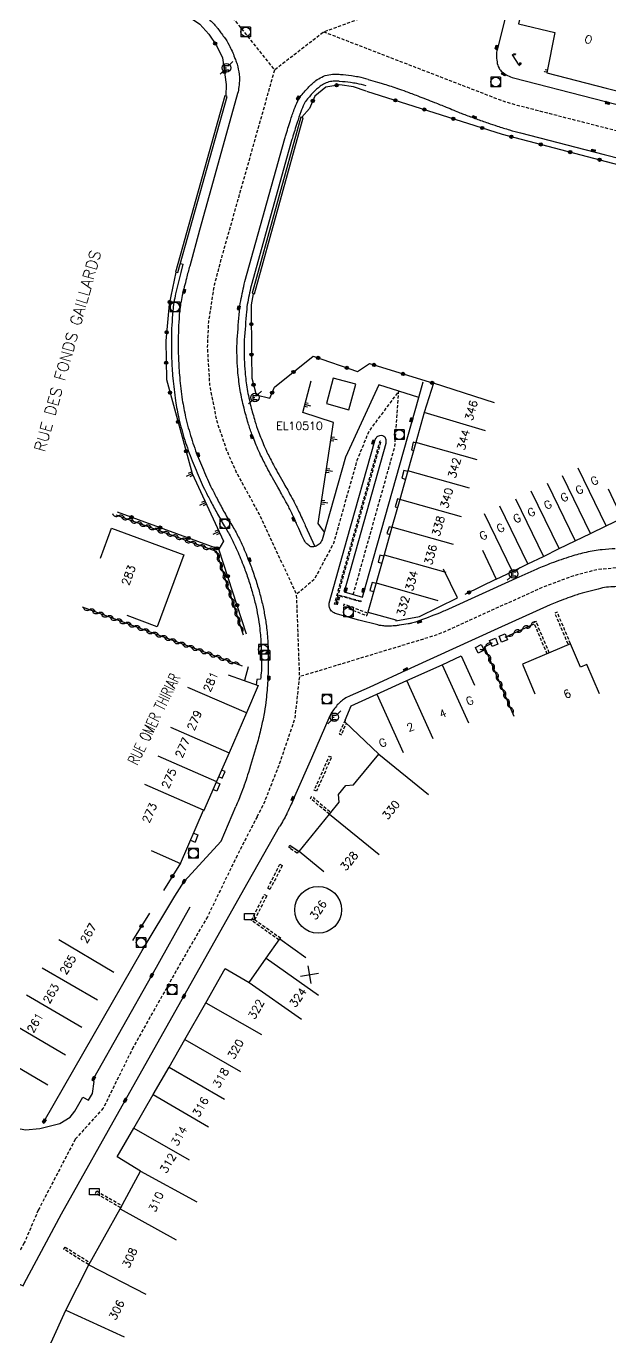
# Model space of a CAD drawing. Header units: millimetres. Extents: x 135999 to 137000, y 128000 to 129000.
# Drawn here: x 136552.4 to 136643.6, y 128272.2 to 128476.8 of the extents above; entities that cross this region are included whole.
import ezdxf
from ezdxf.enums import TextEntityAlignment as Align

# ---------------------------------------------------------------- set-up
doc = ezdxf.new("R2010")
doc.units = ezdxf.units.MM
doc.linetypes.add('DASHED', pattern=[0.75, 0.5, -0.25])
doc.layers.get('0').update_dxf_attribs({"linetype": 'CONTINUOUS'})
for name, color, linetype in [('W0001', 6, 'DASHED'), ('W0008', 7, 'CONTINUOUS'), ('W0100', 7, 'CONTINUOUS'), ('W0105', 7, 'CONTINUOUS'), ('W0112', 1, 'DASHED'), ('W0120', 7, 'CONTINUOUS'), ('W0211', 2, 'CONTINUOUS'), ('W0310', 3, 'CONTINUOUS'), ('W0322', 7, 'CONTINUOUS'), ('W0400', 7, 'CONTINUOUS'), ('W0420', 7, 'CONTINUOUS'), ('W0471', 7, 'CONTINUOUS'), ('W0984', 7, 'CONTINUOUS'), ('W0989', 7, 'CONTINUOUS'), ('W0991', 7, 'CONTINUOUS'), ('W1102', 7, 'CONTINUOUS'), ('W1471', 7, 'CONTINUOUS')]:
    doc.layers.add(name, color=color, linetype=linetype)
doc.styles.get("Standard").update_dxf_attribs({"font": 'romans.shx', "width": 0.85})

# ---------------------------------------------------------------- blocks, each defined once
blk = doc.blocks.new('T420')
for p, q in [((0.75, 0.75), (-0.75, 0.75)), ((-0.75, 0.75), (-0.75, -0.75)), ((0.75, 0.75), (0.75, -0.75)), ((0.75, -0.75), (-0.75, -0.75))]:
    blk.add_line(p, q)
blk.add_ellipse((0, 0), major_axis=(-0.53, 0.53), ratio=1, start_param=3.926991, end_param=10.210176)
blk = doc.blocks.new('T471')
for p, q in [((-0.333334, 0.333334), (-0.333334, -0.333334)), ((-0.333334, 0.333334), (0.333334, 0.333334)), ((-0.333334, 0), (0, 0)), ((0.500001, 0.500001), (1.000002, 1.000002)), ((-0.500001, -0.500001), (-1.000002, -1.000002)), ((-0.333334, -0.333334), (0.333334, -0.333334))]:
    blk.add_line(p, q)
blk.add_ellipse((0, 0), major_axis=(0.471405, 0.471405), ratio=1, start_param=5.4977871438, end_param=11.780972451)
blk = doc.blocks.new('T400')
for p, q in [((-0.15, 0.3), (0.15, 0.3)), ((-0.15, -0.25), (-0.15, 0.3)), ((-0.15, 0.15), (0.15, 0.15)), ((-0.15, 0), (0.15, 0)), ((0.15, 0.3), (0.15, -0.25)), ((-0.15, -0.15), (0.15, -0.15)), ((-0.15, -0.25), (-0.15, -0.3)), ((-0.15, -0.3), (0.15, -0.3)), ((0.15, -0.3), (0.15, -0.25))]:
    blk.add_line(p, q)
blk = doc.blocks.new('t322o')
at = {"color": 0, "linetype": 'Continuous'}
for radius in [0.25, 0.15]:
    blk.add_circle((0, 0), radius, dxfattribs=at)
blk = doc.blocks.new('t112o')
at = {"color": 0, "linetype": 'Continuous'}
for p, q in [((-0.5, 0.5), (0.5, 0.5)), ((-0.5, -0.5), (-0.5, 0.5)), ((0.5, 0.5), (0.5, -0.5)), ((0.5, -0.5), (-0.5, -0.5))]:
    blk.add_line(p, q, dxfattribs=at)
blk = doc.blocks.new('t211o')
at = {"color": 0, "linetype": 'Continuous'}
for p, q in [((-0.29, 0.5), (-0.29, 0)), ((0, 1), (0, 0)), ((0.29, 0.5), (0.29, 0))]:
    blk.add_line(p, q, dxfattribs=at)
blk = doc.blocks.new('t310o')
at = {"color": 0, "linetype": 'Continuous'}
for centre, start, end in [((-0.5, 0.38), 216.8699, 323.1304), ((0.5, -0.37), 36.8699, 143.1303)]:
    blk.add_arc(centre, 0.625, start, end, dxfattribs=at)
blk = doc.blocks.new('T1471')
at = {"color": 0, "linetype": 'Continuous', "flags": 128}
blk.add_lwpolyline([(-0.75, -0.5), (-0.75, 0.5), (0.75, 0.5), (0.75, -0.5), (-0.75, -0.5)], dxfattribs=at)
blk = doc.blocks.new('t991o')
at = {"color": 0, "linetype": 'Continuous'}
for p, q in [((-1, 1), (1, -1)), ((-1, -1), (1, 1))]:
    blk.add_line(p, q, dxfattribs=at)

msp = doc.modelspace()

# ---------------------------------------------------------------- linework, layer by layer
at = {"layer": 'W0001', "flags": 128}
for points in [[(136807.48, 128989.34), (136742.47, 128916.71), (136734.58, 128907.94), (136729.53, 128900.08), (136723.42, 128887.05), (136697.82, 128835.4), (136674.89, 128789.73), (136668.08, 128778.35), (136660.92, 128768.49), (136638.46, 128737.32), (136635.65, 128732.75), (136633.3, 128728.17), (136631.3, 128721.71), (136621.67, 128692.43), (136620.38, 128685.04), (136619.79, 128678.35), (136616.85, 128639.73), (136616.62, 128630.74), (136617.09, 128622.52), (136620.38, 128599.4), (136624.84, 128576.15), (136630.01, 128560.23), (136634.82, 128546.73), (136635.35, 128537.18), (136633.94, 128526.18), (136631.11, 128509.17), (136629.8, 128503.35), (136628.72, 128500.25), (136622.64, 128492.47), (136615.47, 128482.01), (136598.88, 128475.92), (136591.23, 128470.01), (136583.58, 128479.57), (136581, 128481.82), (136577.78, 128483.78), (136573.22, 128485.28), (136557.61, 128488.65), (136554.13, 128490.2), (136552.97, 128495.85), (136561.89, 128499.53), (136621.16, 128490.31)], [(136676, 128452.41), (136629.09, 128464.47), (136626.89, 128465.12), (136598.88, 128475.92)], [(136603.49, 128388.09), (136609.99, 128411.18), (136610.59, 128419.84), (136605.93, 128413.6), (136604.07, 128409.04), (136603, 128405.28), (136600.4, 128396.07), (136597.4, 128390.47), (136594.64, 128388.12), (136588.79, 128400.68), (136585.19, 128407.27), (136583.71, 128410.67), (136582.22, 128415.08), (136581.09, 128420.78), (136580.73, 128426.7), (136580.9, 128430.62), (136581.81, 128436.44), (136583.02, 128440.97), (136591.23, 128470.01)], [(137000, 128089.74), (136998.76, 128092.6), (136995.26, 128100.59), (136990.8, 128109.45), (136977.83, 128133.83), (136976.24, 128136.36), (136973.12, 128138.87), (136968.89, 128141.3), (136964.99, 128142.73), (136959.24, 128144.54), (136892.14, 128165.64), (136858.69, 128176.37), (136852.7, 128178.78), (136846.7, 128181.73), (136839.75, 128185.64), (136833.37, 128189.96), (136829.1, 128193.62), (136825.44, 128197.33), (136821.57, 128201.99), (136810.71, 128217.11), (136758.05, 128289.43), (136719.01, 128341.52), (136700.43, 128366.7), (136696.46, 128371.59), (136691.89, 128376.03), (136687.21, 128379.5), (136681.58, 128382.71), (136678.3, 128384.04), (136674.1, 128385.44), (136654.46, 128391.26), (136649.9, 128392.06), (136645.22, 128392.29), (136641.64, 128391.97), (136637.8, 128390.98), (136633.22, 128389.26), (136627.02, 128386.48), (136618.55, 128382.62), (136616.41, 128381.72), (136595.12, 128375.26)]]:
    msp.add_lwpolyline(points, dxfattribs=at)
at = {"layer": 'W0001', "elevation": 115.04, "flags": 128}
msp.add_lwpolyline([(136588.47, 128353.4), (136589.57, 128355.51), (136591.93, 128361.51), (136594.4, 128368.75), (136595.12, 128375.26), (136594.64, 128388.12)], dxfattribs=at)
at = {"layer": 'W0001'}
msp.add_lwpolyline([(136588.47, 128353.4), (136585.34, 128347.34), (136580.71, 128337.78), (136576.55, 128330.62), (136569.11, 128317.41), (136564.42, 128307.87), (136560.05, 128303.04), (136554.27, 128291.95), (136552.09, 128286.84), (136548.32, 128280.59), (136545.96, 128274.58), (136540.35, 128261.92), (136534.24, 128246.75), (136527.2, 128226.74), (136519.19, 128201.73), (136512.43, 128180.62), (136508.53, 128169.95), (136501.06, 128151.94)], dxfattribs=at)
at = {"layer": 'W0008', "flags": 128}
for points in [[(136634.05, 128505.39), (136625.95, 128473.15, 0.062304), (136625.86, 128472.44, 0.037145), (136625.95, 128471.24, 0.081989), (136626.26, 128470.3, 0.101512), (136626.76, 128469.68, 0.053957), (136627.61, 128469.12, 0.05523), (136628.54, 128468.77), (136641.06, 128465.54), (136666.55, 128459), (136677.08, 128456.27)], [(136580.84, 128478.03, -0.030069), (136582.02, 128476.82, -0.015023), (136582.32, 128476.46, -0.004265), (136583.31, 128475.13, -0.040138), (136584.09, 128473.89, -0.027841), (136584.95, 128471.96)], [(136584.92, 128471.95, -0.017699), (136585.22, 128471.26, -0.03396), (136585.34, 128470.89, -0.019702), (136585.66, 128469.34, -0.043607), (136585.71, 128468.62, -0.029202), (136585.62, 128467.35, -0.035745), (136585.42, 128466.33), (136581.86, 128453.57), (136579.49, 128444.96), (136577.93, 128439.37, 0.0064), (136577.43, 128437.48, 0.000067), (136577.42, 128437.44, 0.004461), (136576.77, 128434.8, 0.034056), (136576.36, 128432.26, 0.020206), (136576.14, 128427.93, 0.012659), (136576.18, 128424.96, 0.012526), (136576.37, 128421.96, 0.015323), (136576.78, 128418.51, 0.019155), (136577.3, 128415.78, 0.019329), (136578.19, 128412.52, 0.019645), (136579.31, 128409.38, 0.006533), (136580.54, 128406.43, 0.013569), (136581.2, 128405.03, 0.004467), (136582.08, 128403.3, 0.003987), (136583.1, 128401.38, 0.01237), (136584.24, 128399.39, -0.013338), (136585.3, 128397.54, -0.01813), (136586.18, 128395.74, -0.012837), (136587.28, 128393.11, -0.010925), (136588.03, 128391.03, -0.010601), (136588.71, 128388.86, -0.012443), (136589.23, 128386.89, -0.012636), (136589.64, 128384.93, -0.018378), (136589.95, 128382.87, -0.01466), (136590.16, 128380.26, -0.014129), (136590.22, 128377.53, -0.010157), (136590.16, 128375.28, -0.003029), (136590.12, 128374.61, -0.011689), (136589.88, 128371.7, -0.017631), (136589.61, 128369.78, -0.012043), (136589.16, 128367.58, -0.010204), (136588.52, 128365.01, -0.006655), (136588.39, 128364.54, -0.000733), (136587.11, 128360.31, -0.01853), (136586.03, 128357.18, -0.005712), (136585.15, 128354.98, -0.005712)], [(136644.43, 128395.24, 0.015912), (136642.39, 128395.08, 0.024446), (136639.88, 128394.67, 0.025517), (136637.53, 128394.04, 0.010916), (136634.41, 128392.96, 0.014999), (136632.19, 128392.06), (136628.87, 128390.59), (136617.82, 128385.56, -0.012828), (136616.96, 128385.2, -0.003199), (136613.45, 128383.85, -0.039979), (136612.59, 128383.6, -0.004187), (136612.08, 128383.5, 0.031646), (136610.66, 128383.28, -0.029399), (136610.05, 128383.21, -0.004816), (136608.83, 128383.14, -0.027492), (136608.62, 128383.15, -0.019022), (136607.87, 128383.23, -0.02586), (136607.32, 128383.33), (136604.34, 128384.09), (136600.64, 128385.15, -0.016829), (136600.17, 128385.43, -0.072113), (136600.07, 128385.51, -0.059548), (136599.89, 128385.78, -0.059797), (136599.78, 128386.07, -0.04309), (136599.71, 128386.53, -0.085423), (136599.73, 128386.76), (136602.53, 128396.76), (136606.85, 128412.11, -0.073168), (136606.97, 128412.4, -0.050596), (136607.25, 128412.74, -0.118552), (136607.47, 128412.89, -0.084111), (136607.84, 128412.95, -0.13786), (136608.26, 128412.83, -0.161363), (136608.49, 128412.55, -0.076943), (136608.6, 128412.08, -0.086301), (136608.56, 128411.66), (136602.05, 128388.52), (136604.92, 128387.66), (136613.72, 128418.87), (136607.46, 128420.81), (136602.3, 128409.55), (136598.62, 128396.62, -0.04671), (136598.17, 128395.97, -0.093351), (136597.87, 128395.72, -0.114843), (136597.14, 128395.52, -0.164178), (136596.63, 128395.67, -0.05849), (136596.13, 128396.12, -0.073781), (136595.84, 128396.56), (136595.48, 128397.33), (136595, 128398.38, -0.003755), (136594.6, 128399.24, 0.003059), (136594.12, 128400.31, 0.006501), (136593.68, 128401.22, 0.007858), (136593.3, 128401.97, 0.003395), (136592.98, 128402.57, 0.001634), (136592.28, 128403.82, 0.00228), (136591.71, 128404.84, -0.001595), (136590.88, 128406.3, -0.00619), (136590.16, 128407.61, -0.004325), (136589.18, 128409.51, -0.017688), (136588.58, 128410.81, -0.010175), (136587.66, 128413.12, -0.015854), (136587.07, 128414.85, -0.011849), (136586.42, 128417.21, -0.019612), (136585.83, 128419.97, -0.020095), (136585.48, 128422.69, -0.013016), (136585.35, 128424.8, -0.012832), (136585.32, 128426.95, -0.013779), (136585.36, 128427.92, -0.003042), (136585.7, 128432.33, -0.02504), (136585.91, 128433.93, -0.013085), (136586.55, 128436.95), (136592.8, 128459.27, -0.006863), (136592.91, 128459.67, -0.001118), (136593.67, 128462.1, -0.01358), (136594.27, 128463.85, -0.017753), (136594.81, 128465.15, -0.059432), (136595.21, 128465.81, -0.024272), (136596.43, 128467.23, -0.036411), (136597.65, 128468.33, -0.05587), (136598.56, 128468.89, -0.059187), (136599.68, 128469.26, -0.060905), (136600.83, 128469.36, -0.014719), (136601.47, 128469.31, -0.005508), (136603.2, 128469.12, -0.02078), (136604.26, 128468.95, -0.013896), (136605.81, 128468.58)], [(136605.82, 128468.51, -0.005005), (136607.3, 128468.11, -0.00997), (136608.03, 128467.89, -0.000433), (136610.24, 128467.17, -0.006345), (136610.39, 128467.12, -0.003736), (136611.7, 128466.65, -0.002638), (136613.56, 128465.95, -0.001852), (136616.16, 128464.94, -0.00257), (136618.02, 128464.2, -0.005341), (136619.19, 128463.72, 0.006477), (136620.16, 128463.32, 0.005199), (136620.93, 128463.02, 0.002243), (136622.72, 128462.36, 0.003944), (136624.52, 128461.72, 0.004941), (136625.97, 128461.24, 0.007242), (136627.91, 128460.64, 0.008204), (136629.63, 128460.17), (136642.69, 128456.82), (136674.91, 128448.55)], [(136605.53, 128467.51, 0.013896), (136604.03, 128467.87, 0.02078), (136603.06, 128468.03, 0.005508), (136601.36, 128468.21, 0.014719), (136600.78, 128468.25, 0.060905), (136599.91, 128468.18, 0.059187), (136599.03, 128467.89, 0.05587), (136598.33, 128467.46, 0.036411), (136597.23, 128466.47, 0.024272), (136596.07, 128465.13, 0.059432), (136595.81, 128464.7, 0.017753), (136595.3, 128463.46, 0.01358), (136594.72, 128461.78, 0.001118), (136593.97, 128459.35, 0.006885), (136593.86, 128458.97), (136587.62, 128436.67, 0.012993), (136587, 128433.73, 0.02504), (136586.8, 128432.24, 0.003042), (136586.47, 128427.85, 0.013779), (136586.43, 128426.93, 0.012832), (136586.45, 128424.85, 0.013016), (136586.58, 128422.79, 0.020095), (136586.92, 128420.15, 0.019612), (136587.49, 128417.48, 0.011849), (136588.13, 128415.17, 0.015854), (136588.69, 128413.51, 0.010175), (136589.59, 128411.24, 0.017688), (136590.16, 128410.01, 0.004325), (136591.14, 128408.13, 0.00619), (136591.84, 128406.84, 0.001595), (136592.67, 128405.39, -0.00228), (136593.25, 128404.36, -0.001634), (136593.94, 128403.1, -0.003395), (136594.28, 128402.49, -0.007858), (136594.67, 128401.71, -0.006501), (136595.12, 128400.77, -0.003059), (136595.61, 128399.69, 0.003755), (136596, 128398.84), (136597.5, 128395.58)], [(136576.48, 128439.8), (136576.88, 128439.69), (136576.54, 128438.35, 0.005853), (136575.73, 128435.04, 0.034056), (136575.3, 128432.36, 0.020206), (136575.07, 128427.95, 0.012659), (136575.11, 128424.92, 0.012526), (136575.3, 128421.87, 0.015323), (136575.72, 128418.35, 0.019155), (136576.26, 128415.54, 0.019329), (136577.17, 128412.2, 0.019645), (136578.32, 128408.98, 0.006533), (136579.56, 128406, 0.013569), (136580.24, 128404.55, 0.004467), (136581.13, 128402.8, 0.003987), (136582.16, 128400.87, 0.01237), (136583.33, 128398.83, -0.013338), (136584.36, 128397.04, -0.01813), (136585.21, 128395.3, -0.012837), (136586.28, 128392.73, -0.010925), (136587.02, 128390.69, -0.010601), (136587.68, 128388.56, -0.012443), (136588.19, 128386.65, -0.012636), (136588.59, 128384.74, -0.018378), (136588.88, 128382.75, -0.01466), (136589.09, 128380.2, -0.014129), (136589.15, 128377.54, -0.04205), (136588.99, 128374.85), (136588.43, 128374.83), (136588.34, 128373.96)], [(136646.01, 128389.34, 0.017658), (136643.38, 128389.25, 0.042645), (136642.14, 128389.04, 0.00477), (136638.87, 128388.18, 0.018878), (136638.06, 128387.92, 0.005617), (136635.3, 128386.91, 0.014609), (136634.26, 128386.47), (136626.06, 128382.77), (136612.48, 128376.58), (136605.97, 128373.59), (136603, 128372.27, 0.03422), (136602.14, 128371.81, 0.039837), (136601.47, 128371.31, 0.034962), (136601, 128370.84, 0.024192), (136600.42, 128370.09, 0.009585), (136599.91, 128369.35, 0.042756), (136599.81, 128369.17), (136596.95, 128362.55), (136594.33, 128356.53, -0.005249), (136593.8, 128355.34, -0.00463), (136593.17, 128354, -0.00951), (136593.1, 128353.85, -0.036619), (136591.95, 128351.86, -0.000418)]]:
    msp.add_lwpolyline(points, format="xyb", dxfattribs=at)
for points in [[(136629.39, 128470.74), (136628.38, 128472.37)], [(136613.72, 128418.87), (136614.43, 128421.32)], [(136613.22, 128411.75), (136612.85, 128411.86), (136612.58, 128410.68), (136612.9, 128410.59)], [(136611.99, 128407.3), (136611.4, 128407.47), (136611.08, 128406.27), (136611.65, 128406.11)], [(136610.75, 128402.91), (136610.41, 128403.01), (136610.04, 128401.77), (136610.4, 128401.67)], [(136609.5, 128398.53), (136609.09, 128398.64), (136608.76, 128397.61), (136609.21, 128397.48)], [(136608.25, 128394.06), (136607.65, 128394.22), (136607.38, 128393.16), (136607.95, 128393)], [(136607.06, 128389.81), (136606.44, 128389.98), (136606.09, 128388.72), (136606.7, 128388.54)], [(136582.46, 128359.66), (136583.03, 128359.41), (136583.48, 128360.43), (136582.91, 128360.68)], [(136582.07, 128358.78), (136582.66, 128358.52), (136582.15, 128357.38), (136581.57, 128357.63)]]:
    msp.add_lwpolyline(points, dxfattribs=at)
at = {"layer": 'W0008'}
for points in [[(136555.21, 128305.86), (136570.49, 128332.51), (136575.59, 128340.98), (136577.06, 128343.3), (136582.84, 128349.55), (136585.15, 128354.98)], [(136490.32, 128118.91), (136510.32, 128166.09), (136515.92, 128181.46), (136527.37, 128217.82), (136530.9, 128228.4), (136536.24, 128243.54), (136545.1, 128265.57), (136550.54, 128277.39), (136550.3, 128277.52), (136550.48, 128279.49), (136550.98, 128280.55), (136551.92, 128280.12), (136552.09, 128280.49), (136557.9, 128291.39), (136567.85, 128309.1), (136577.01, 128325.35), (136587.07, 128343.23), (136591.95, 128351.86)], [(136546.76, 128306.26), (136549.82, 128304.97), (136552.26, 128304.48), (136554.54, 128304.72), (136557.64, 128305.5), (136559.24, 128306.46), (136560.01, 128307.42), (136561.23, 128309.62), (136562.13, 128309.14), (136562.73, 128310.16), (136562.99, 128312.05), (136562.73, 128312.21), (136562.94, 128312.55), (136572, 128328.62), (136577.99, 128339.32)]]:
    msp.add_lwpolyline(points, dxfattribs=at)
at = {"layer": 'W0100'}
msp.add_line((136583.47, 128329.71), (136587.23, 128327.53), dxfattribs=at)
at = {"layer": 'W0100', "flags": 128}
for points in [[(136637.57, 128490.87), (136632.7, 128491.98), (136631.02, 128484.65), (136629.33, 128477.22), (136634.99, 128475.84), (136633.72, 128469.53), (136643.01, 128467.13), (136664.33, 128461.74), (136669.72, 128460.39), (136675.86, 128458.84), (136677.08, 128463.68)], [(136625.56, 128418.03), (136616.03, 128421.07), (136614.58, 128416.53), (136613.24, 128411.83), (136612.02, 128407.41), (136610.76, 128402.95), (136609.52, 128398.6), (136608.31, 128394.29), (136607.09, 128389.9), (136605.79, 128385.31), (136610.13, 128384.11), (136610.16, 128383.98), (136613.85, 128384.68), (136613.85, 128384.68), (136619.78, 128387.56), (136617.59, 128392.06)], [(136623.67, 128394.99), (136625.84, 128390.51), (136628.36, 128391.7), (136630.77, 128392.87), (136633.2, 128394.05), (136635.67, 128395.25), (136638.16, 128396.45), (136640.56, 128397.63), (136643, 128398.81), (136645.51, 128400.02), (136643.35, 128404.53)], [(136563.99, 128393.78), (136565.72, 128398.47), (136577.02, 128394.31), (136572.87, 128383.06), (136568.18, 128384.79)], [(136641.94, 128372.56), (136639.99, 128377.16), (136638.99, 128376.74), (136637.43, 128380.4), (136637.43, 128380.4), (136629.91, 128377.2), (136631.86, 128372.6)], [(136598.9, 128344.8), (136595.02, 128347.95), (136599.76, 128353.78), (136601.3, 128355.66), (136601.2, 128356.88), (136602.35, 128358.27), (136603.53, 128358.38), (136603.99, 128358.93), (136607.47, 128363.15), (136602.19, 128368.19), (136602.29, 128368.41), (136602.21, 128368.48), (136603.18, 128370.71), (136603.18, 128370.71), (136607.17, 128372.54), (136611.87, 128374.65), (136617.36, 128377.13), (136620.35, 128378.5), (136622.42, 128373.94)], [(136583.93, 128375.57), (136588.64, 128373.86), (136586.8, 128369.6), (136584.1, 128363.37), (136582.12, 128358.89), (136580.09, 128354.26), (136580.04, 128354.28)]]:
    msp.add_lwpolyline(points, dxfattribs=at)
msp.add_lwpolyline([(136600.37, 128421.88), (136599.3, 128417.89), (136602.8, 128416.95), (136603.88, 128420.94)], close=True, dxfattribs=at)
at = {"layer": 'W0100'}
for points in [[(136571.9, 128348.11), (136576.48, 128346.11), (136580.11, 128354.43)], [(136587.23, 128327.53), (136589.89, 128331.3), (136592.03, 128334.3), (136596.1, 128331.39)], [(136557.77, 128263.48), (136553.36, 128265.83), (136556.28, 128271.3), (136558.57, 128276.34), (136562.18, 128283.4), (136567.07, 128292.18), (136570.23, 128298.03), (136566.6, 128300.27), (136569.18, 128304.78), (136572.23, 128310.01), (136574.71, 128314.31), (136577.2, 128318.61), (136580.44, 128324.32), (136583.47, 128329.71)]]:
    msp.add_lwpolyline(points, dxfattribs=at)
at = {"layer": 'W0105'}
for p, q in [((136578.06, 128349.73), (136578.8, 128349.41)), ((136578.55, 128350.85), (136579.21, 128350.56)), ((136579.21, 128350.56), (136578.8, 128349.41))]:
    msp.add_line(p, q, dxfattribs=at)
at = {"layer": 'W0112'}
for p, q in [((136593.41, 128348.66), (136593.6, 128348.94)), ((136593.6, 128348.94), (136594.94, 128348.01)), ((136590.12, 128342.22), (136592.04, 128345.96)), ((136592.04, 128345.96), (136592.4, 128345.77)), ((136587.58, 128337.2), (136589.61, 128341.23)), ((136591.89, 128334.14), (136587.58, 128337.2)), ((136563.21, 128294.6), (136563.41, 128294.95)), ((136567.15, 128292.33), (136563.21, 128294.6)), ((136558.25, 128285.86), (136558.47, 128286.2)), ((136562.11, 128283.45), (136558.25, 128285.86))]:
    msp.add_line(p, q, dxfattribs=at)
at = {"layer": 'W0112', "flags": 128}
for points in [[(136628.79, 128472.29), (136628.38, 128472.37), (136628.43, 128472.6), (136628.83, 128472.52)], [(136629.5, 128471.12), (136629.39, 128470.74), (136629.62, 128470.67), (136629.73, 128471.05)], [(136604.7, 128387.08), (136604.68, 128386.95), (136601.37, 128387.84), (136600.95, 128386.46), (136600.56, 128386.58), (136603.64, 128397.62), (136607.68, 128412.11), (136607.82, 128412.08), (136603.77, 128397.59), (136600.73, 128386.67), (136600.86, 128386.63), (136601.27, 128388.01)], [(136605.75, 128385.16), (136602.04, 128386.58), (136601.9, 128386.21), (136605.61, 128384.8)], [(136597.74, 128357.37), (136597.4, 128357.52), (136599.76, 128362.87), (136600.1, 128362.72)]]:
    msp.add_lwpolyline(points, close=True, dxfattribs=at)
for points in [[(136633.74, 128469.63), (136633.38, 128469.7), (136633.46, 128470.09), (136633.82, 128470.02)], [(136637.44, 128380.4), (136635.34, 128385.35), (136634.97, 128385.19), (136637.07, 128380.25)], [(136634.11, 128378.99), (136632.05, 128383.86), (136631.68, 128383.7), (136633.74, 128378.83)], [(136602.21, 128368.48), (136601.28, 128366.33), (136601.63, 128366.18), (136602.41, 128367.98)], [(136599.76, 128353.78), (136596.83, 128356.22), (136596.97, 128356.57), (136597.32, 128356.42), (136597.28, 128356.33), (136600, 128354.07)]]:
    msp.add_lwpolyline(points, dxfattribs=at)
at = {"layer": 'W0112'}
for points in [[(136593.7, 128348.38), (136593.74, 128348.43), (136593.41, 128348.66)], [(136594.94, 128348.01), (136594.71, 128347.68), (136593.7, 128348.38)], [(136592.4, 128345.77), (136590.47, 128342.04), (136590.12, 128342.22)], [(136589.61, 128341.23), (136589.97, 128341.04), (136588.09, 128337.33)], [(136588.09, 128337.33), (136592.12, 128334.47), (136591.89, 128334.14)], [(136563.41, 128294.95), (136567.35, 128292.67), (136567.15, 128292.33)], [(136558.47, 128286.2), (136562.32, 128283.78), (136562.11, 128283.45)]]:
    msp.add_lwpolyline(points, dxfattribs=at)
at = {"layer": 'W0120', "flags": 128}
for points in [[(136575.7, 128438.44), (136576.08, 128438.35), (136583.77, 128465.86), (136583.4, 128465.97)], [(136595.65, 128462.52), (136595.29, 128462.62), (136587.67, 128435.13), (136588.04, 128435.02)]]:
    msp.add_lwpolyline(points, close=True, dxfattribs=at)
at = {"layer": 'W0211', "flags": 128}
for points in [[(136598.99, 128397.84), (136598.03, 128399.16), (136600.39, 128414.96), (136595.59, 128416.52), (136596.89, 128421.45)], [(136578.32, 128406.99), (136583.21, 128396.4), (136582.51, 128395.19)]]:
    msp.add_lwpolyline(points, dxfattribs=at)
at = {"layer": 'W0310', "flags": 128}
for points in [[(136586.32, 128381.75), (136582.11, 128394.8), (136566.47, 128400.5)], [(136586.19, 128376.9), (136561.16, 128386.12)], [(136627.21, 128381.44), (136631.74, 128383.53)], [(136628.63, 128369.06), (136624.01, 128379.93), (136625.23, 128380.55)]]:
    msp.add_lwpolyline(points, dxfattribs=at)
at = {"layer": 'W0322'}
for p, q in [((136576.5, 128346.12), (136573.84, 128341.86)), ((136571.65, 128338.34), (136569.02, 128334.09))]:
    msp.add_line(p, q, dxfattribs=at)
at = {"layer": 'W0322', "flags": 128}
for points in [[(136546.9, 128486.3), (136571.67, 128480.88), (136575.83, 128479.63), (136579.54, 128477.14), (136580.92, 128475.57), (136582.13, 128473.81), (136583.06, 128471.87), (136583.62, 128467.75), (136583.57, 128465.97)], [(136605.51, 128466.7), (136603.52, 128467.35), (136601.4, 128467.7), (136599.21, 128467.32), (136597.46, 128465.89), (136596.65, 128463.98), (136595.43, 128462.64)], [(136605.54, 128466.7), (136626.74, 128459.95), (136649.16, 128454.09), (136674.82, 128447.7)], [(136575.78, 128438.41), (136574.73, 128433.42), (136574.22, 128427.72), (136574.29, 128421.64), (136578.32, 128406.99)], [(136587.83, 128435.03), (136587.83, 128435.03), (136587.55, 128433.33), (136587.59, 128425.39), (136587.64, 128421.88), (136588.33, 128419.26), (136590.44, 128418.74), (136591.18, 128420.48), (136597.25, 128425.3), (136604.16, 128422.9), (136606.02, 128424.15), (136616.03, 128421.07)], [(136586.8, 128381.9), (136582.51, 128395.19), (136566.64, 128400.97)], [(136625.84, 128390.51), (136620.92, 128388.09)], [(136587.08, 128376.81), (136586.48, 128374.65)], [(136593.88, 128348.73), (136595.02, 128347.95)]]:
    msp.add_lwpolyline(points, dxfattribs=at)
at = {"layer": 'W1102'}
for p, q in [((136580.11, 128354.43), (136570.93, 128358.43)), ((136566.1, 128329.06), (136557.51, 128334.17)), ((136589.89, 128331.3), (136598.06, 128325.54)), ((136563.53, 128324.74), (136554.89, 128329.76)), ((136587.23, 128327.53), (136595.41, 128321.77)), ((136561.07, 128320.49), (136552.43, 128325.53)), ((136580.44, 128324.32), (136589.14, 128319.38)), ((136558.53, 128316.15), (136549.92, 128321.23)), ((136577.2, 128318.61), (136585.86, 128313.61)), ((136555.77, 128311.47), (136547.16, 128316.54)), ((136574.71, 128314.31), (136583.36, 128309.29)), ((136572.23, 128310.01), (136580.87, 128304.98)), ((136569.18, 128304.78), (136577.86, 128299.82)), ((136570.23, 128298.03), (136579.03, 128293.28)), ((136567.07, 128292.18), (136575.8, 128287.31)), ((136562.18, 128283.4), (136571.09, 128278.85)), ((136558.57, 128276.34), (136567.67, 128272.2))]:
    msp.add_line(p, q, dxfattribs=at)
at = {"layer": 'W1102', "flags": 128}
for points in [[(136624.15, 128413.64), (136614.58, 128416.53)], [(136622.87, 128409.13), (136613.24, 128411.83)], [(136621.65, 128404.72), (136612.02, 128407.41)], [(136643, 128398.81), (136638.64, 128407.81)], [(136633.79, 128405.45), (136638.16, 128396.45)], [(136640.56, 128397.63), (136636.17, 128406.61)], [(136620.38, 128400.22), (136610.76, 128402.95)], [(136628.83, 128403.04), (136633.2, 128394.05)], [(136635.67, 128395.25), (136631.3, 128404.25)], [(136630.77, 128392.87), (136626.41, 128401.87)], [(136628.36, 128391.7), (136624.01, 128400.7)], [(136619.15, 128395.88), (136609.52, 128398.6)], [(136608.31, 128394.29), (136617.94, 128391.59)], [(136607.09, 128389.9), (136616.68, 128387.18)], [(136617.36, 128377.13), (136621.49, 128368.03)], [(136615.98, 128365.54), (136611.87, 128374.65)], [(136586.8, 128369.6), (136577.62, 128373.57)], [(136607.17, 128372.54), (136611.3, 128363.43)], [(136574.93, 128367.38), (136584.1, 128363.37)], [(136572.97, 128362.91), (136582.12, 128358.89)], [(136607.47, 128363.15), (136615.23, 128356.85)], [(136599.76, 128353.78), (136607.52, 128347.48)]]:
    msp.add_lwpolyline(points, dxfattribs=at)
at = {"layer": 'W1102'}
msp.add_circle((136598.01, 128338.85), 3.65, dxfattribs=at)

# ---------------------------------------------------------------- block references
at = {"layer": 'W0112'}
for p, rotation in [((136625.45, 128380.63), 202.0093378047757), ((136626.94, 128381.29), 202.1543120353698), ((136623.26, 128379.61), 205.9061836404597)]:
    msp.add_blockref('t112o', p, dxfattribs=dict(at, rotation=rotation))
at = {"layer": 'W0211'}
for p, rotation in [((136595.91, 128417.74), 255.243977782242), ((136600.01, 128412.38), 261.4741702983577), ((136578.32, 128406.99), 114.7568567240443), ((136599.27, 128407.43), 261.4741702984325), ((136580.41, 128402.45), 114.7568567245099), ((136598.52, 128402.49), 261.4741702984484), ((136582.51, 128397.91), 114.7568567240051)]:
    msp.add_blockref('t211o', p, dxfattribs=dict(at, rotation=rotation))
at = {"layer": 'W0310'}
for p, rotation in [((136566.81, 128400.38), 159.9880889136366), ((136568.22, 128399.86), 159.9880889136366), ((136569.63, 128399.35), 159.9880889136366), ((136571.04, 128398.84), 159.9880889136366), ((136572.45, 128398.32), 159.9880889136366), ((136573.86, 128397.81), 159.9880889136366), ((136575.27, 128397.3), 159.9880889136366), ((136576.68, 128396.78), 159.9880889136366), ((136578.09, 128396.27), 159.9880889136366), ((136579.5, 128395.76), 159.9880889136366), ((136580.91, 128395.24), 159.9880889136366), ((136582.18, 128394.59), 107.8924919405496), ((136582.64, 128393.17), 107.8924919405496), ((136583.1, 128391.74), 107.8924919405496), ((136583.56, 128390.31), 107.8924919405496), ((136584.02, 128388.88), 107.8924919405496), ((136584.48, 128387.46), 107.8924919405496), ((136584.94, 128386.03), 107.8924919405496), ((136562.26, 128385.72), 159.7568007593291), ((136563.67, 128385.2), 159.7568007593291), ((136565.08, 128384.68), 159.7568007593291), ((136566.48, 128384.16), 159.7568007593291), ((136585.4, 128384.6), 107.8924919405496), ((136567.89, 128383.64), 159.7568007593291), ((136569.3, 128383.12), 159.7568007593291), ((136570.71, 128382.6), 159.7568007593291), ((136572.11, 128382.09), 159.7568007593291), ((136585.86, 128383.17), 107.8924919405496), ((136628.57, 128382.07), 24.85296382730468), ((136629.93, 128382.7), 24.85296382730468), ((136631.29, 128383.33), 24.85296382730468), ((136573.52, 128381.57), 159.7568007593291), ((136574.93, 128381.05), 159.7568007593291), ((136576.34, 128380.53), 159.7568007593291), ((136577.74, 128380.01), 159.7568007593291), ((136624.18, 128380.01), 27.01465385985094), ((136579.15, 128379.49), 159.7568007593291), ((136580.56, 128378.97), 159.7568007593291), ((136581.96, 128378.45), 159.7568007593291), ((136583.37, 128377.93), 159.7568007593291), ((136624.52, 128378.72), 113.0061346077837), ((136625.11, 128377.34), 113.0061346077837), ((136584.78, 128377.41), 159.7568007593291), ((136625.7, 128375.96), 113.0061346077837), ((136626.28, 128374.58), 113.0061346077837), ((136626.87, 128373.2), 113.0061346077837), ((136627.45, 128371.82), 113.0061346077837), ((136628.04, 128370.44), 113.0061346077837)]:
    msp.add_blockref('t310o', p, dxfattribs=dict(at, rotation=rotation))
at = {"layer": 'W0322'}
for p, rotation in [((136581.91, 128474.13), 304.7441460214204), ((136583.36, 128469.68), 277.7804492760755), ((136600.89, 128467.61), 189.7972738659099), ((136597.16, 128465.17), 247.0821023546907), ((136610.07, 128465.26), 342.3302322172705), ((136614.59, 128463.82), 342.3302322172705), ((136619.12, 128462.38), 342.3302322172705), ((136623.65, 128460.93), 342.3302322172705), ((136628.19, 128459.57), 345.3589482377096), ((136632.79, 128458.37), 345.3589482377096), ((136637.39, 128457.17), 345.3589482377096), ((136641.98, 128455.97), 345.3589482377096), ((136574.8, 128433.76), 258.2030756933045), ((136587.56, 128430.3), 270.3195010515067), ((136574.34, 128429.04), 264.8468708439127), ((136587.59, 128425.55), 270.3195010515067), ((136574.26, 128424.29), 270.690367772501), ((136598, 128425.04), 340.8528405900956), ((136602.49, 128423.48), 340.8528405900956), ((136606.73, 128423.94), 342.8800549984473), ((136594.16, 128422.84), 38.48788099406579), ((136611.27, 128422.54), 342.8800549984473), ((136615.81, 128421.14), 342.8800549984473), ((136574.85, 128419.62), 285.3702379474111), ((136587.91, 128420.84), 284.7894919948359), ((136590.81, 128419.61), 66.76376920656513), ((136576.11, 128415.04), 285.3702379474111), ((136577.37, 128410.46), 285.3702379474111), ((136568.85, 128400.16), 159.988088913645), ((136573.31, 128398.54), 159.988088913645), ((136577.78, 128396.91), 159.988088913645), ((136582.24, 128395.29), 159.988088913645), ((136583.88, 128390.94), 107.8924919403844), ((136621.58, 128388.41), 206.2902248478131), ((136585.34, 128386.42), 107.8924919403844), ((136575.24, 128344.1), 238.0333903628171), ((136570.4, 128336.32), 238.2294364479181)]:
    msp.add_blockref('t322o', p, dxfattribs=dict(at, rotation=rotation))
at = {"layer": 'W0400'}
for p, rotation in [((136625.89, 128473.54), 345.8915260413178), ((136626.94, 128469.36), 234.4125393534677), ((136594.9, 128465.62), 330.3727170904972), ((136643.2, 128464.84), 255.4502558025552), ((136622.41, 128462.64), 69.96276183972162), ((136641.02, 128457.41), 76.17602183971196), ((136577.08, 128435.46), 347.95317542933), ((136585.61, 128432.85), 351.3299455737542), ((136612.57, 128415.34), 164.0717231357967), ((136587.64, 128412.75), 199.6740113175497), ((136606.61, 128411.84), 164.2822098980723), ((136579.26, 128409.92), 21.08248700673236), ((136594.17, 128399.83), 204.3938847247975), ((136587.28, 128393.51), 21.43186916541175), ((136602.29, 128388.83), 344.289735641239), ((136605.07, 128388.74), 344.2501681307474), ((136613.83, 128383.83), 290.761980401978), ((136611.69, 128376.38), 114.5454182421593), ((136590.3, 128375.07), 357.2145846306038), ((136594.03, 128356.2), 155.9199045577534), ((136577.06, 128343.3), 327.6483114421), ((136572, 128328.62), 330.5741702639112), ((136577.01, 128325.35), 150.5861170311974), ((136562.94, 128312.55), 328.597386788313), ((136567.85, 128309.1), 150.6776216910828), ((136555.21, 128305.86), 330.1795011779549)]:
    msp.add_blockref('T400', p, dxfattribs=dict(at, rotation=rotation))
at = {"layer": 'W0420'}
for p in [(136586.69, 128475.94), (136625.75, 128468.12), (136575.62, 128432.98), (136610.69, 128413.05), (136583.4, 128399.13), (136602.71, 128385.34), (136589.41, 128379.51), (136589.72, 128378.6), (136599.36, 128371.75), (136578.51, 128347.68), (136570.34, 128333.74), (136575.19, 128326.37)]:
    msp.add_blockref('T420', p, dxfattribs=at)
at = {"layer": 'W0471'}
for p in [(136583.69, 128470.34), (136588.13, 128418.85), (136628.53, 128391.32), (136600.53, 128368.92)]:
    msp.add_blockref('T471', p, dxfattribs=at)
at = {"layer": 'W0991', "rotation": 54.45143580131547}
msp.add_blockref('t991o', (136596.66, 128328.73), dxfattribs=at)
at = {"layer": 'W1471'}
for p in [(136587.24, 128337.78), (136563.04, 128294.83)]:
    msp.add_blockref('T1471', p, dxfattribs=at)

# ---------------------------------------------------------------- texts
at = {"layer": 'W0984'}
msp.add_text('EL10510', height=1.25, dxfattribs=at).set_placement((136595.09, 128414.43), align=Align.MIDDLE)
at = {"layer": 'W0989'}
msp.add_text('RUE DES FONDS GAILLARDS', height=1.75, rotation=74.2152, dxfattribs=at).set_placement((136558.86, 128426.12), align=Align.MIDDLE)
at = {"layer": 'W0989', "width": 0.7}
msp.add_text('RUE OMER THIRIAR', height=1.75, rotation=63.9906, dxfattribs=at).set_placement((136572.34, 128368.64, 115.04), align=Align.MIDDLE)
at = {"layer": 'W0991'}
for s, height, rotation, p in [('O', 1.25, 345.6009, (136640.24, 128474.77)), ('346', 1.25, 74.4414, (136621.92, 128416.84)), ('344', 1.25, 74.4414, (136620.71, 128412.24)), ('342', 1.25, 74.4414, (136619.29, 128407.87)), ('G', 1.25, 25.8132, (136638.82, 128404.46)), ('G', 1.25, 25.8132, (136641.17, 128405.86)), ('340', 1.25, 74.4414, (136618.08, 128403.16)), ('G', 1.25, 25.8132, (136636.47, 128403.28)), ('G', 1.25, 25.8132, (136631.31, 128400.94)), ('G', 1.25, 25.8132, (136633.89, 128402.11)), ('338', 1.25, 74.4414, (136616.77, 128398.78)), ('G', 1.25, 25.8132, (136626.5, 128398.48)), ('G', 1.25, 25.8132, (136629.08, 128400)), ('G', 1.25, 25.8132, (136623.8, 128397.3)), ('336', 1.25, 74.4414, (136615.57, 128394.3)), ('283', 1.25, 69.7568, (136568.38, 128391.11)), ('334', 1.25, 74.4414, (136612.61, 128390.25)), ('332', 1.25, 74.4414, (136611.28, 128386.3)), ('281', 1.25, 66.302, (136581.2, 128374.47)), ('6', 1.25, 23.0061, (136636.91, 128372.57)), ('4', 1.25, 23.0061, (136617.47, 128369.51)), ('G', 1.25, 23.0061, (136621.69, 128371.5)), ('279', 1.25, 66.302, (136578.68, 128368.45)), ('2', 1.25, 23.0061, (136612.42, 128367.4)), ('277', 1.25, 66.302, (136576.82, 128364.18)), ('G', 1.25, 23.0061, (136608.08, 128364.94)), ('275', 1.25, 66.302, (136574.7, 128359.39)), ('330', 1.25, 50.8389, (136609.38, 128354.46)), ('273', 1.249, 66.4862, (136571.65, 128354)), ('328', 1.25, 50.8389, (136602.85, 128346.48)), ('326', 1.25, 55.5282, (136598.01, 128338.85)), ('267', 1.25, 59.8878, (136562.09, 128335.21)), ('265', 1.25, 59.2771, (136558.91, 128330.3)), ('263', 1.25, 59.8202, (136556.26, 128325.79)), ('324', 1.25, 54.8459, (136594.84, 128325.17)), ('322', 1.25, 60.6658, (136588.3, 128323.34)), ('261', 1.249, 59.7642, (136553.77, 128321.22)), ('320', 1.25, 60.3768, (136585.11, 128317.12)), ('318', 1.25, 60.013, (136582.79, 128312.63)), ('316', 1.25, 59.9072, (136579.63, 128308.09)), ('314', 1.25, 59.7952, (136576.28, 128303.56)), ('312', 1.25, 60.217, (136574.54, 128299.31)), ('310', 1.25, 65.4771, (136572.67, 128293.28)), ('308', 1.249, 65.4576, (136568.56, 128284.52)), ('306', 1.25, 62.9138, (136566.52, 128276.38))]:
    msp.add_text(s, height=height, rotation=rotation, dxfattribs=at).set_placement(p, align=Align.MIDDLE)

doc.saveas('drawing.dxf')
